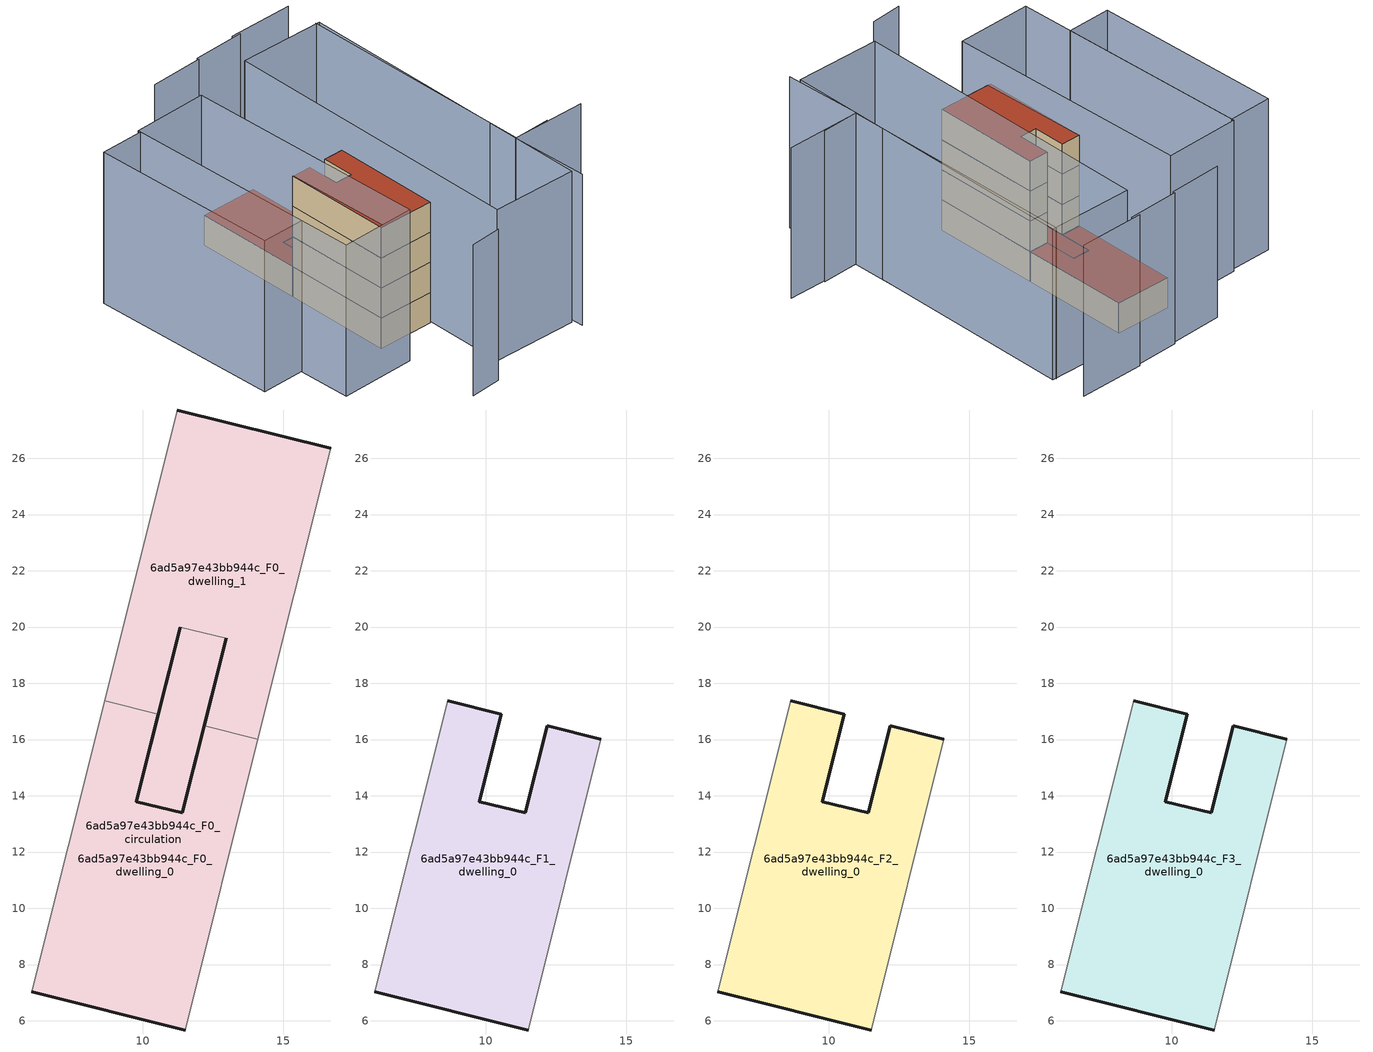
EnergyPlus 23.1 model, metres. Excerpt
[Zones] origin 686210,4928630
6ad5a97e43bb944c_F0_dwelling_0
 floor ground (EU_floor_Construction): 14.1,16.02 11.52,5.67 6.07,7.03 8.65,17.38 10.56,16.9 9.78,13.8 10.7,13.57 11.42,13.39 12.19,16.49 z0; 12.97,19.59 12.19,16.49 11.42,13.39 10.7,13.57 9.78,13.8 11.33,20 z0
 wall outside (EU_wall_Construction): 6.07,7.03 11.52,5.67 / 12.19,16.49 11.42,13.39 9.78,13.8 10.56,16.9 z0:3
 wall adiabatic (EU_wall_Construction): 8.65,17.38 6.07,7.03 / 11.52,5.67 14.1,16.02 z0:3
 wall to 6ad5a97e43bb944c_F0_dwelling_1 (EU_wall_Construction): 14.1,16.02 12.19,16.49 / 10.56,16.9 8.65,17.38 z0:3
 roof outside (EU_floor_Construction): 11.42,13.39 12.19,16.49 12.97,19.59 11.33,20 10.56,16.9 9.78,13.8 10.7,13.57 z3
6ad5a97e43bb944c_F0_dwelling_1
 floor ground (EU_floor_Construction): 12.97,19.59 12.19,16.49 11.42,13.39 9.78,13.8 11.33,20 z0; 16.68,26.36 14.1,16.02 12.19,16.49 12.97,19.59 11.33,20 10.56,16.9 8.65,17.38 11.23,27.72 z0
 wall outside (EU_wall_Construction): 10.56,16.9 11.33,20 / 12.97,19.59 12.19,16.49 / 16.68,26.36 11.23,27.72 z0:3
 wall adiabatic (EU_wall_Construction): 11.23,27.72 8.65,17.38 / 14.1,16.02 16.68,26.36 z0:3
 wall to 6ad5a97e43bb944c_F0_circulation (EU_wall_Construction): 11.33,20 12.97,19.59 z0:3
 roof outside (EU_roof_Construction): 14.1,16.02 16.68,26.36 11.23,27.72 8.65,17.38 10.56,16.9 11.33,20 12.97,19.59 12.19,16.49 z3; 11.42,13.39 12.19,16.49 12.97,19.59 11.33,20 9.78,13.8 z3
6ad5a97e43bb944c_F0_circulation
 floor ground (EU_floor_Construction): 12.97,19.59 12.19,16.49 11.42,13.39 10.7,13.57 9.78,13.8 11.33,20 z0; 14.1,16.02 11.52,5.67 6.07,7.03 8.65,17.38 10.56,16.9 9.78,13.8 10,13.74 11.42,13.39 12.19,16.49 z0; 16.68,26.36 14.1,16.02 12.19,16.49 12.97,19.59 11.33,20 10.56,16.9 8.65,17.38 11.23,27.72 z0
 wall outside (EU_wall_Construction): 11.33,20 9.78,13.8 11.42,13.39 12.97,19.59 z0:3
 roof outside (EU_roof_Construction): 11.42,13.39 12.19,16.49 12.97,19.59 11.33,20 9.78,13.8 10.7,13.57 z3; 11.52,5.67 14.1,16.02 12.19,16.49 11.42,13.39 10,13.74 9.78,13.8 10.56,16.9 8.65,17.38 6.07,7.03 z3; 14.1,16.02 16.68,26.36 11.23,27.72 8.65,17.38 10.56,16.9 11.33,20 12.97,19.59 12.19,16.49 z3
6ad5a97e43bb944c_F1_dwelling_0
 floor to 6ad5a97e43bb944c_F0_dwelling_0 (EU_floor_Construction): 14.1,16.02 11.52,5.67 6.07,7.03 8.65,17.38 10.56,16.9 9.78,13.8 10.7,13.57 11.42,13.39 12.19,16.49 z3
 wall outside (EU_wall_Construction): 6.07,7.03 11.52,5.67 / 14.1,16.02 12.19,16.49 11.42,13.39 9.78,13.8 10.56,16.9 8.65,17.38 z3:6
 wall adiabatic (EU_wall_Construction): 8.65,17.38 6.07,7.03 / 11.52,5.67 14.1,16.02 z3:6
6ad5a97e43bb944c_F2_dwelling_0
 floor to 6ad5a97e43bb944c_F1_dwelling_0 (EU_floor_Construction): 14.1,16.02 11.52,5.67 6.07,7.03 8.65,17.38 10.56,16.9 9.78,13.8 11.42,13.39 12.19,16.49 z6
 wall outside (EU_wall_Construction): 6.07,7.03 11.52,5.67 / 14.1,16.02 12.19,16.49 11.42,13.39 9.78,13.8 10.56,16.9 8.65,17.38 z6:9
 wall adiabatic (EU_wall_Construction): 8.65,17.38 6.07,7.03 / 11.52,5.67 14.1,16.02 z6:9
6ad5a97e43bb944c_F3_dwelling_0
 floor to 6ad5a97e43bb944c_F2_dwelling_0 (EU_floor_Construction): 14.1,16.02 11.52,5.67 6.07,7.03 8.65,17.38 10.56,16.9 9.78,13.8 11.42,13.39 12.19,16.49 z9
 wall outside (EU_wall_Construction): 6.07,7.03 11.52,5.67 / 14.1,16.02 12.19,16.49 11.42,13.39 9.78,13.8 10.56,16.9 8.65,17.38 z9:12
 wall adiabatic (EU_wall_Construction): 8.65,17.38 6.07,7.03 / 11.52,5.67 14.1,16.02 z9:12
 roof outside (EU_roof_Construction): 11.52,5.67 14.1,16.02 12.19,16.49 11.42,13.39 9.78,13.8 10.56,16.9 8.65,17.38 6.07,7.03 z12
shading: 4.22,-3.22 7.32,-3.68 / 18.02,-5.13 19.59,2.43 / 19.59,2.43 23.27,1.66 / 26.85,0.69 19.64,2.4 / 19.64,2.4 25.15,25.63 / 20.49,30.06 15.45,31.09 / 26.12,28.97 19.79,30.42 / 15.4,30.88 10.25,31.95 / -1.46,5.63 3.68,29.39 / 3.68,29.39 10.96,27.81 / 10.96,27.81 5.81,4.05 / 5.81,4.05 -1.46,5.63 / 9.69,-2.05 17.29,27.59 / 17.29,27.59 25.5,25.49 / 25.5,25.49 17.9,-4.15 / 17.9,-4.15 9.69,-2.05 / 3.63,29.13 -0.35,10.74 / -0.35,10.74 -4.57,11.65 / -4.57,11.65 -0.59,30.05 / -0.59,30.05 3.63,29.13 z0:15
[Building]
EU S2 Campaign: North Axis=0; Terrain=City; Solar Distribution=FullExterior
[Site:Location]
Bologna: Latitude=44.5; Longitude=11.25; Time Zone=1; Elevation=37
[SizingPeriod:WeatherFileDays]
AnnualSizingPeriod: Begin Month=1; Begin Day of Month=1; End Month=12; End Day of Month=31; Day of Week for Start Day=Monday; Use Weather File Daylight Saving Period=No; Use Weather File Rain and Snow Indicators=No
[MATERIAL]
EU_InternalMass_Material: Roughness=MediumRough; Thickness=0.1; Conductivity=1; Density=1800; Specific Heat=900; Thermal Absorptance=0.9; Solar Absorptance=0.7; Visible Absorptance=0.7
[MATERIAL:NOMASS] Roughness=MediumRough; Thermal Absorptance=0.9; Solar Absorptance=0.7; Visible Absorptance=0.7
Name | Thermal Resistance
EU_wall_NoMass | 0.937881
EU_roof_NoMass | 0.548572
EU_floor_NoMass | 0.71348
[CONSTRUCTION]
EU_wall_Construction: EU_wall_NoMass
EU_roof_Construction: EU_roof_NoMass
EU_floor_Construction: EU_floor_NoMass
EU_InternalMass_Construction: EU_InternalMass_Material
[ZONE] Type=1; Multiplier=1; Ceiling Height=autocalculate; Floor Area=autocalculate; Part of Total Floor Area=Yes
Name | Volume
6ad5a97e43bb944c_F0_dwelling_0 | 195.778
6ad5a97e43bb944c_F1_dwelling_0 | 163.448
6ad5a97e43bb944c_F2_dwelling_0; 6ad5a97e43bb944c_F3_dwelling_0 | 163.447
6ad5a97e43bb944c_F0_dwelling_1 | 195.781
6ad5a97e43bb944c_F0_circulation | 359.23
[INTERNALMASS] Construction=EU_InternalMass_Construction
Name | Zone or ZoneList | Surface Area
6ad5a97e43bb944c_F0_dwelling_0_EU_InternalMass | 6ad5a97e43bb944c_F0_dwelling_0 | 54.4831
6ad5a97e43bb944c_F0_dwelling_1_EU_InternalMass | 6ad5a97e43bb944c_F0_dwelling_1 | 54.4831
6ad5a97e43bb944c_F1_dwelling_0_EU_InternalMass | 6ad5a97e43bb944c_F1_dwelling_0 | 119.743
6ad5a97e43bb944c_F2_dwelling_0_EU_InternalMass | 6ad5a97e43bb944c_F2_dwelling_0 | 119.743
6ad5a97e43bb944c_F3_dwelling_0_EU_InternalMass | 6ad5a97e43bb944c_F3_dwelling_0 | 119.743
[OTHEREQUIPMENT] Fuel Type=Electricity; Design Level Calculation Method=Watts/Area; Power per Zone Floor Area=1; Fraction Latent=0; Fraction Radiant=0; Fraction Lost=0; Carbon Dioxide Generation Rate=0; EndUse Subcategory=EU_Step8_InternalGains
Name | Zone or ZoneList or Space or SpaceList | Schedule
EU_Step8_InternalGain_6ad5a97e43bb944c_F0_dwelling_0_f000 | 6ad5a97e43bb944c_F0_dwelling_0 | EU_Step8_GainSchedule_6ad5a97e43bb944c_F0_dwelling_0_f000
EU_Step8_InternalGain_6ad5a97e43bb944c_F0_dwelling_1_f000 | 6ad5a97e43bb944c_F0_dwelling_1 | EU_Step8_GainSchedule_6ad5a97e43bb944c_F0_dwelling_1_f000
EU_Step8_InternalGain_6ad5a97e43bb944c_F1_dwelling_0_f000 | 6ad5a97e43bb944c_F1_dwelling_0 | EU_Step8_GainSchedule_6ad5a97e43bb944c_F1_dwelling_0_f000
EU_Step8_InternalGain_6ad5a97e43bb944c_F2_dwelling_0_f000 | 6ad5a97e43bb944c_F2_dwelling_0 | EU_Step8_GainSchedule_6ad5a97e43bb944c_F2_dwelling_0_f000
EU_Step8_InternalGain_6ad5a97e43bb944c_F3_dwelling_0_f000 | 6ad5a97e43bb944c_F3_dwelling_0 | EU_Step8_GainSchedule_6ad5a97e43bb944c_F3_dwelling_0_f000
[ZONEINFILTRATION:DESIGNFLOWRATE]
EU_Circulation_Infiltration_6ad5a97e43bb944c_F0_circulation: Zone or ZoneList or Space or SpaceList=6ad5a97e43bb944c_F0_circulation; Schedule=EU_AlwaysOn; Design Flow Rate Calculation Method=Flow/Area; Flow Rate per Floor Area=0.0005; Constant Term Coefficient=1; Temperature Term Coefficient=0; Velocity Term Coefficient=0; Velocity Squared Term Coefficient=0
[ZONEVENTILATION:DESIGNFLOWRATE] Schedule=EU_AlwaysOn; Design Flow Rate Calculation Method=AirChanges/Hour; Air Changes per Hour=0.687892; Ventilation Type=Natural; Fan Pressure Rise=0; Fan Total Efficiency=1; Constant Term Coefficient=1; Temperature Term Coefficient=0; Velocity Term Coefficient=0; Velocity Squared Term Coefficient=0; Minimum Indoor Temperature=-100; Maximum Indoor Temperature=100; Delta Temperature=-100; Minimum Outdoor Temperature=-100; Maximum Outdoor Temperature=100; Maximum Wind Speed=40
Name | Zone or ZoneList or Space or SpaceList
EU_ConstantAir_6ad5a97e43bb944c_F0_dwelling_0 | 6ad5a97e43bb944c_F0_dwelling_0
EU_ConstantAir_6ad5a97e43bb944c_F0_dwelling_1 | 6ad5a97e43bb944c_F0_dwelling_1
EU_ConstantAir_6ad5a97e43bb944c_F1_dwelling_0 | 6ad5a97e43bb944c_F1_dwelling_0
EU_ConstantAir_6ad5a97e43bb944c_F2_dwelling_0 | 6ad5a97e43bb944c_F2_dwelling_0
EU_ConstantAir_6ad5a97e43bb944c_F3_dwelling_0 | 6ad5a97e43bb944c_F3_dwelling_0
[HVACTEMPLATE:THERMOSTAT] Constant Heating Setpoint=20; Constant Cooling Setpoint=50
EU_HeatOnly_6ad5a97e43bb944c_F0_dwelling_0; EU_HeatOnly_6ad5a97e43bb944c_F0_dwelling_1; EU_HeatOnly_6ad5a97e43bb944c_F1_dwelling_0; EU_HeatOnly_6ad5a97e43bb944c_F2_dwelling_0; EU_HeatOnly_6ad5a97e43bb944c_F3_dwelling_0
[HVACTEMPLATE:ZONE:IDEALLOADSAIRSYSTEM] System Availability Schedule=EU_AlwaysOn; Maximum Heating Supply Air Temperature=50; Minimum Cooling Supply Air Temperature=13; Maximum Heating Supply Air Humidity Ratio=0.0156; Minimum Cooling Supply Air Humidity Ratio=0.0077; Heating Limit=NoLimit; Cooling Limit=NoLimit; Heating Availability Schedule=EU_AlwaysOn; Cooling Availability Schedule=EU_CoolingOff; Dehumidification Control Type=ConstantSensibleHeatRatio; Cooling Sensible Heat Ratio=0.7; Dehumidification Setpoint=60; Humidification Control Type=None; Humidification Setpoint=30; Outdoor Air Method=None; Outdoor Air Flow Rate per Person=0.00944; Outdoor Air Flow Rate per Zone Floor Area=0; Outdoor Air Flow Rate per Zone=0; Demand Controlled Ventilation Type=None; Outdoor Air Economizer Type=NoEconomizer; Heat Recovery Type=None; Sensible Heat Recovery Effectiveness=0.7; Latent Heat Recovery Effectiveness=0.65
Name | Template Thermostat
6ad5a97e43bb944c_F0_dwelling_0 | EU_HeatOnly_6ad5a97e43bb944c_F0_dwelling_0
6ad5a97e43bb944c_F0_dwelling_1 | EU_HeatOnly_6ad5a97e43bb944c_F0_dwelling_1
6ad5a97e43bb944c_F1_dwelling_0 | EU_HeatOnly_6ad5a97e43bb944c_F1_dwelling_0
6ad5a97e43bb944c_F2_dwelling_0 | EU_HeatOnly_6ad5a97e43bb944c_F2_dwelling_0
6ad5a97e43bb944c_F3_dwelling_0 | EU_HeatOnly_6ad5a97e43bb944c_F3_dwelling_0
[SIZING:ZONE] Zone Cooling Design Supply Air Temperature Input Method=SupplyAirTemperature; Zone Cooling Design Supply Air Temperature=13; Zone Heating Design Supply Air Temperature Input Method=SupplyAirTemperature; Zone Heating Design Supply Air Temperature=50; Zone Cooling Design Supply Air Humidity Ratio=0.008; Zone Heating Design Supply Air Humidity Ratio=0.008; Cooling Design Air Flow Method=DesignDay; Cooling Design Air Flow Rate=0; Cooling Minimum Air Flow per Zone Floor Area=0.000762; Cooling Minimum Air Flow=0; Cooling Minimum Air Flow Fraction=0.2; Heating Design Air Flow Method=DesignDay; Heating Design Air Flow Rate=0; Heating Maximum Air Flow per Zone Floor Area=0.002032; Heating Maximum Air Flow=0.141576; Heating Maximum Air Flow Fraction=0.3; Account for Dedicated Outdoor Air System=No; Dedicated Outdoor Air System Control Strategy=NeutralSupplyAir; Dedicated Outdoor Air Low Setpoint Temperature for Design=autosize; Dedicated Outdoor Air High Setpoint Temperature for Design=autosize; Zone Load Sizing Method=Sensible Load Only No Latent Load; Zone Latent Cooling Design Supply Air Humidity Ratio Input Method=HumidityRatioDifference; Zone Cooling Design Supply Air Humidity Ratio Difference=0.005; Zone Latent Heating Design Supply Air Humidity Ratio Input Method=HumidityRatioDifference; Zone Humidification Design Supply Air Humidity Ratio Difference=0.005
6ad5a97e43bb944c_F0_dwelling_0; 6ad5a97e43bb944c_F0_dwelling_1; 6ad5a97e43bb944c_F1_dwelling_0; 6ad5a97e43bb944c_F2_dwelling_0; 6ad5a97e43bb944c_F3_dwelling_0
[SCHEDULE:CONSTANT]
Name | Hourly Value
EU_AlwaysOn | 1
EU_CoolingOff | 0
[SCHEDULE:FILE] Column Number=1; Rows to Skip at Top=0; Number of Hours of Data=8760; Column Separator=Comma; Interpolate to Timestep=No; Minutes per Item=60; Adjust Schedule for Daylight Savings=Yes
Name | File
EU_Step8_GainSchedule_6ad5a97e43bb944c_F0_dwelling_0_f000 | ../../schedules/6ad5a97e43bb944c/6ad5a97e43bb944c_F0_dwelling_0_f000_gain.csv
EU_Step8_GainSchedule_6ad5a97e43bb944c_F0_dwelling_1_f000 | ../../schedules/6ad5a97e43bb944c/6ad5a97e43bb944c_F0_dwelling_1_f000_gain.csv
EU_Step8_GainSchedule_6ad5a97e43bb944c_F1_dwelling_0_f000 | ../../schedules/6ad5a97e43bb944c/6ad5a97e43bb944c_F1_dwelling_0_f000_gain.csv
EU_Step8_GainSchedule_6ad5a97e43bb944c_F2_dwelling_0_f000 | ../../schedules/6ad5a97e43bb944c/6ad5a97e43bb944c_F2_dwelling_0_f000_gain.csv
EU_Step8_GainSchedule_6ad5a97e43bb944c_F3_dwelling_0_f000 | ../../schedules/6ad5a97e43bb944c/6ad5a97e43bb944c_F3_dwelling_0_f000_gain.csv
